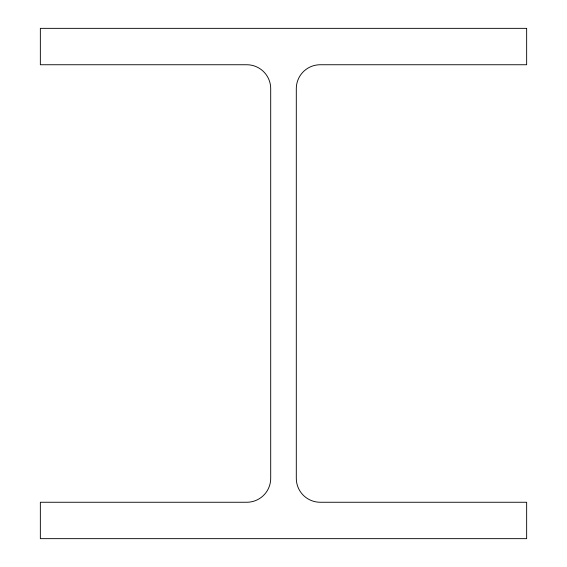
<?xml version="1.0" encoding="UTF-8"?>
<svg xmlns="http://www.w3.org/2000/svg" width="567" height="567" viewBox="0 0 567 567"><rect width="100%" height="100%" fill="white"/><g stroke="black" fill="none" stroke-linecap="round" stroke-linejoin="round"><path stroke-width="0.85" d="M526.651 28.35L40.349 28.35L40.349 64.744L246.787 64.744A23.913 23.913 0 0 1 270.7 88.658L270.7 478.342A23.913 23.913 0 0 1 246.787 502.256L40.349 502.256L40.349 538.65L526.651 538.65L526.651 502.256L320.213 502.256A23.913 23.913 0 0 1 296.3 478.342L296.3 88.658A23.913 23.913 0 0 1 320.213 64.744L526.651 64.744L526.651 28.35"/></g></svg>
